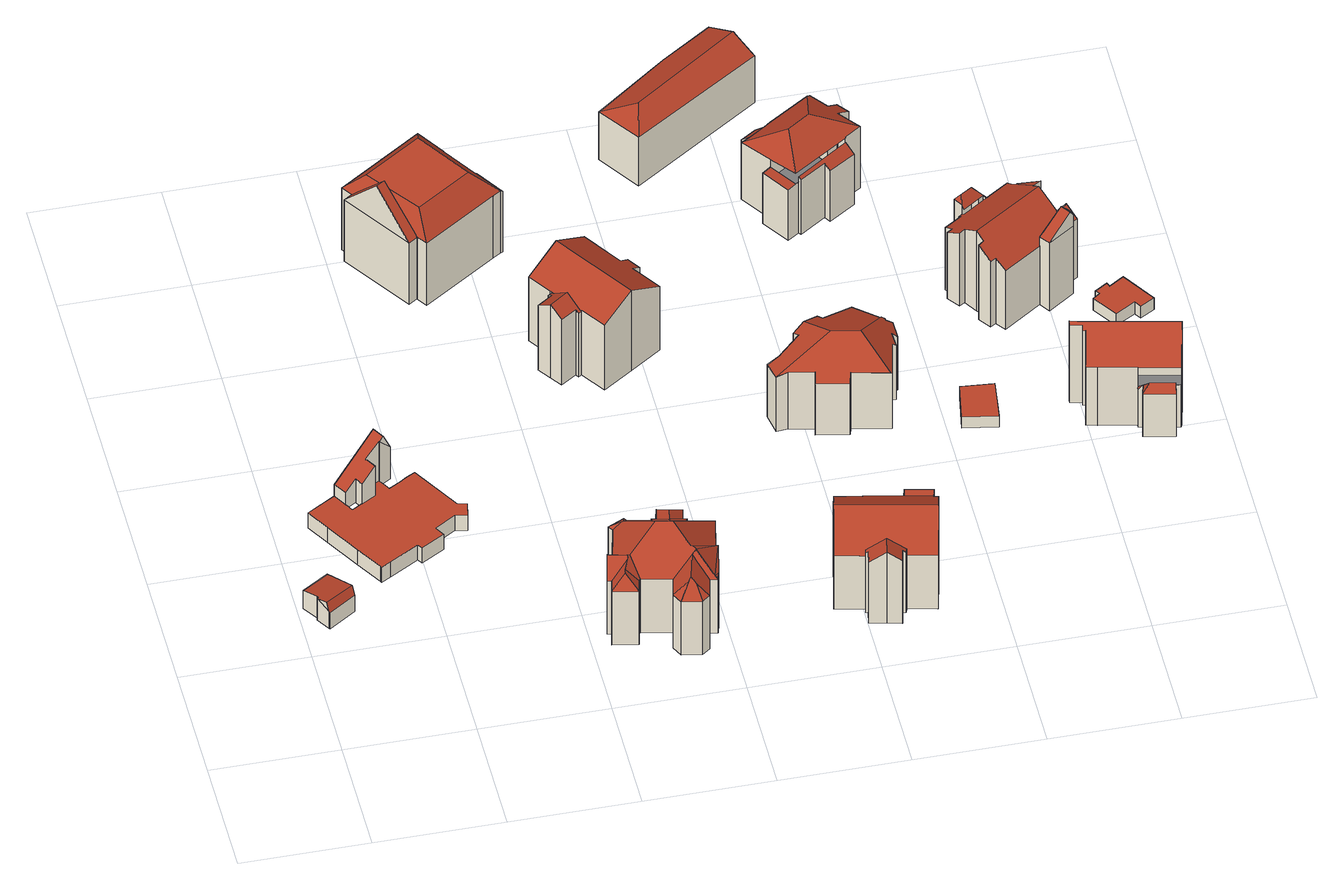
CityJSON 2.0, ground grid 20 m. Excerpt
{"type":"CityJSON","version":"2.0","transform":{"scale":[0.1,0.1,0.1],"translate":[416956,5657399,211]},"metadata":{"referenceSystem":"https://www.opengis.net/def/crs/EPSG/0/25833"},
"CityObjects":{
"building1":{"type":"Building","attributes":{"Dachtyp_tdc":"tdcFreeFormRoof","Gemeindeschluessel":14612000,"Dachneigung":13.13,"QualitaetDacherkennung":28,"Geometrietyp2DReferenz":"3000","measuredHeight":4.85,"function":"31001_9998","roofType":"5000"},"geometry":[{"type":"Solid","lod":"2","boundaries":[[[[0,1,2,3]],[[1,4,5,2]],[[4,6,7,5]],[[6,8,9,7]],[[8,10,11,9]],[[10,12,13,11]],[[12,14,15,13]],[[14,0,3,15]],[[10,8,16,17,12]],[[0,14,17,16,6,4,1]],[[14,12,17]],[[8,6,16]],[[3,2,5,7,9,11,13,15]]]],"semantics":{"surfaces":[{"type":"WallSurface"},{"type":"RoofSurface"},{"type":"GroundSurface"}],"values":[[0,0,0,0,0,0,0,0,1,1,0,0,2]]}}]},
"building2":{"type":"Building","attributes":{"Dachtyp_tdc":"tdcFreeFormRoof","Gemeindeschluessel":14612000,"Dachneigung":38.33,"QualitaetDacherkennung":6,"Geometrietyp2DReferenz":"3000","measuredHeight":9.28,"function":"31001_9998","roofType":"5000"},"geometry":[{"type":"Solid","lod":"2","boundaries":[[[[18,19,20]],[[21,22,23,24,25,26,27,28,29,30]],[[31,32,22,21]],[[32,33,23,22]],[[33,34,24,23]],[[34,35,25,24]],[[35,36,26,25]],[[36,37,27,26]],[[37,38,28,27]],[[38,19,29,28]],[[19,18,30,29]],[[18,31,21,30]],[[39,31,18,20]],[[34,33,32,39,20,19,38,37,36,35]],[[32,31,39]]]],"semantics":{"surfaces":[{"type":"WallSurface"},{"type":"GroundSurface"},{"type":"RoofSurface"}],"values":[[0,1,0,0,0,0,0,0,0,0,0,0,2,2,0]]}}]},
"building3":{"type":"Building","attributes":{"Dachtyp_tdc":"tdcPolyFlatRoof","Gemeindeschluessel":14612000,"Dachneigung":0,"QualitaetDacherkennung":0,"Geometrietyp2DReferenz":"3000","BezugspunktDach":"2000","measuredHeight":3,"function":"31001_9998"},"geometry":[{"type":"MultiSurface","lod":"2","boundaries":[[[40,41,42,43,44,45,46,47,48,49,50,51,52,53,54,55,56,57,58,59,60,61,62,63,64,65,66]],[[66,65,67,68]],[[65,64,69,67]],[[64,63,70,69]],[[63,62,71,70]],[[62,61,72,71]],[[61,60,73,72]],[[60,59,74,73]],[[59,58,75,74]],[[58,57,76,75]],[[57,56,77,76]],[[55,54,78,79]],[[54,53,80,78]],[[53,52,81,80]],[[52,51,82,81]],[[51,50,83,82]],[[50,49,84,83]],[[49,48,85,84]],[[48,47,86,85]],[[47,46,87,86]],[[46,45,88,87]],[[45,44,89,88]],[[44,43,90,89]],[[43,42,91,90]],[[42,41,92,91]],[[41,40,93,92]],[[40,66,68,93]],[[56,55,79,77]],[[68,67,69,70,71,72,73,74,75,76,77,79,78,80,81,82,83,84,85,86,87,88,89,90,91,92,93]]],"semantics":{"surfaces":[{"type":"RoofSurface"},{"type":"WallSurface"},{"type":"GroundSurface"}],"values":[0,1,1,1,1,1,1,1,1,1,1,1,1,1,1,1,1,1,1,1,1,1,1,1,1,1,1,1,2]}}]},
"building4":{"type":"Building","attributes":{"Dachtyp_tdc":"tdcFreeFormRoof","Gemeindeschluessel":14612000,"Dachneigung":42.41,"QualitaetDacherkennung":24,"Geometrietyp2DReferenz":"3000","measuredHeight":16.23,"function":"31001_9998","roofType":"5000"},"geometry":[{"type":"Solid","lod":"2","boundaries":[[[[94,95,96,97]],[[94,97,98]],[[99,95,94,98,100]],[[101,99,100,102]],[[103,104,101,102,105]],[[106,107,108,109,103,105,110]],[[106,110,111]],[[112,107,106,111,113]],[[112,113,114]],[[115,108,107,112,114,116]],[[117,118,119,115,116,120]],[[117,120,121]],[[122,118,117,121,123]],[[124,125,122,123,126]],[[124,126,127]],[[125,124,127,128]],[[119,118,122,125,128,129]],[[130,131,132,109,108,115,119,129,133]],[[134,135,136,137,130,133,138]],[[134,138,139]],[[140,141,142,143,144,145,146,147,148,149,150,151,152,153,154,155,156,157,158,159,160,161,162,163,164,165,166,167,168,169,170,171]],[[138,133,141,140]],[[133,129,142,141]],[[129,128,143,142]],[[128,127,144,143]],[[127,126,145,144]],[[126,123,146,145]],[[123,121,147,146]],[[121,120,148,147]],[[120,116,149,148]],[[116,114,150,149]],[[114,113,151,150]],[[113,111,152,151]],[[111,110,153,152]],[[110,105,154,153]],[[105,102,155,154]],[[102,100,156,155]],[[100,98,157,156]],[[98,97,158,157]],[[97,96,159,158]],[[96,172,160,159]],[[172,173,161,160]],[[173,174,162,161]],[[174,175,163,162]],[[175,176,164,163]],[[176,177,165,164]],[[177,178,166,165]],[[178,179,167,166]],[[179,180,168,167]],[[180,181,169,168]],[[181,182,170,169]],[[182,139,171,170]],[[139,138,140,171]],[[183,135,134,139,182]],[[183,182,181]],[[136,135,183,181,180]],[[184,137,136,180,179]],[[184,179,178]],[[177,184,178]],[[176,184,177]],[[176,130,184]],[[130,176,131]],[[184,130,137]],[[132,131,176,175]],[[103,109,132,175,174]],[[104,103,174,173]],[[99,101,104,173,172]],[[95,99,172,96]]]],"semantics":{"surfaces":[{"type":"RoofSurface"},{"type":"WallSurface"},{"type":"GroundSurface"}],"values":[[0,0,0,0,0,0,0,0,0,0,0,1,0,0,0,0,0,0,0,0,2,1,1,1,1,1,1,1,1,1,1,1,1,1,1,1,1,1,1,1,1,1,1,1,1,1,1,1,1,1,1,1,1,0,0,0,0,0,0,0,0,0,0,0,0,0,0,0]]}}]},
"building5":{"type":"Building","attributes":{"Gemeindeschluessel":14612000,"Geometrietyp2DReferenz":"3000","function":"31001_9998","roofType":"9999"},"children":["building5-1","building5-2"]},
"building5-1":{"type":"BuildingPart","attributes":{"Dachtyp_tdc":"tdcCutTentRoof","Dachneigung":1.37,"QualitaetDacherkennung":49,"Geometrietyp2DReferenz":"3000","measuredHeight":15.82,"roofType":"9999"},"parents":["building5"],"geometry":[{"type":"MultiSurface","lod":"2","boundaries":[[[185,186,187,188]],[[186,189,190,187]],[[189,191,192,190]],[[191,193,194,192]],[[193,195,196,194]],[[195,197,198,196]],[[197,199,200,201,198]],[[202,203,204]],[[202,205,206,203]],[[205,207,208,206]],[[207,209,210,208]],[[209,211,212,210]],[[211,185,188,212]],[[195,193,191,213,214]],[[205,202,215,216,199,197,195,214,217]],[[207,205,217,218]],[[191,189,186,185,211,209,207,218,213]],[[218,217,214,213]],[[188,187,190,192,194,196,198,201,203,206,208,210,212]]],"semantics":{"surfaces":[{"type":"WallSurface"},{"type":"RoofSurface"},{"type":"GroundSurface"}],"values":[0,0,0,0,0,0,0,0,0,0,0,0,0,1,1,1,1,1,2]}}]},
"building5-2":{"type":"BuildingPart","attributes":{"Dachtyp_tdc":"tdcGableRoof","Dachneigung":47.4,"QualitaetDacherkennung":16,"Geometrietyp2DReferenz":"3000","measuredHeight":19.27,"roofType":"3100"},"parents":["building5"],"geometry":[{"type":"MultiSurface","lod":"2","boundaries":[[[200,219,220,201]],[[219,221,222,220]],[[221,204,203,222]],[[221,219,223]],[[219,200,216,224,223]],[[204,221,223,224,215]],[[201,220,222,203]]],"semantics":{"surfaces":[{"type":"WallSurface"},{"type":"RoofSurface"},{"type":"GroundSurface"}],"values":[0,0,0,0,1,1,2]}}]},
"building6":{"type":"Building","attributes":{"Gemeindeschluessel":14612000,"Geometrietyp2DReferenz":"3000","function":"31001_9998","roofType":"9999"},"children":["building6-1","building6-2"]},
"building6-1":{"type":"BuildingPart","attributes":{"Dachtyp_tdc":"tdcGableRoof","Dachneigung":29.66,"QualitaetDacherkennung":80,"Geometrietyp2DReferenz":"3000","measuredHeight":16.05,"roofType":"3100"},"parents":["building6"],"geometry":[{"type":"MultiSurface","lod":"2","boundaries":[[[225,226,227,228,229]],[[226,230,231,227]],[[230,232,233,231]],[[232,234,235,233]],[[234,236,237,235]],[[236,238,239,237]],[[238,240,241,239]],[[240,242,243,241]],[[242,244,245,243]],[[244,246,247,245]],[[246,248,249,247]],[[248,250,251,249]],[[250,252,251]],[[246,244,242,240,238,236,234,232]],[[232,230,226,225,253,254,255,250,248,246]],[[256,228,227,231,233,235,237,239,241,243,245,247,249,251]]],"semantics":{"surfaces":[{"type":"WallSurface"},{"type":"RoofSurface"},{"type":"GroundSurface"}],"values":[0,0,0,0,0,0,0,0,0,0,0,0,0,1,1,2]}}]},
"building6-2":{"type":"BuildingPart","attributes":{"Dachtyp_tdc":"tdcGableRoof","Dachneigung":34.41,"QualitaetDacherkennung":48,"Geometrietyp2DReferenz":"3000","measuredHeight":14.57,"roofType":"3100"},"parents":["building6"],"geometry":[{"type":"MultiSurface","lod":"2","boundaries":[[[257,229,228,258]],[[229,259,227,228]],[[252,260,261,251]],[[260,262,263,261]],[[262,264,265,263]],[[264,266,267,265]],[[266,268,269,267]],[[268,270,271,269]],[[270,257,258,271]],[[266,264,262,260,252,255,272]],[[272,253,229,259,229,257,270,268,266]],[[258,228,227,228,256,251,261,263,265,267,269,271]]],"semantics":{"surfaces":[{"type":"WallSurface"},{"type":"RoofSurface"},{"type":"GroundSurface"}],"values":[0,0,0,0,0,0,0,0,0,1,1,2]}}]},
"building7":{"type":"Building","attributes":{"Gemeindeschluessel":14612000,"Geometrietyp2DReferenz":"3000","function":"31001_9998","roofType":"9999"},"children":["building7-1","building7-2","building7-3"]},
"building7-1":{"type":"BuildingPart","attributes":{"Dachtyp_tdc":"tdcPolyFlatRoof","Dachneigung":0,"QualitaetDacherkennung":19,"Geometrietyp2DReferenz":"3000","measuredHeight":10.29,"roofType":"1000"},"parents":["building7"],"geometry":[{"type":"MultiSurface","lod":"2","boundaries":[[[273,274,275,276]],[[274,277,278,275]],[[279,273,276,280]],[[279,281,277,274,273]],[[276,275,278,282,280]]],"semantics":{"surfaces":[{"type":"WallSurface"},{"type":"RoofSurface"},{"type":"GroundSurface"}],"values":[0,0,0,1,2]}}]},
"building7-2":{"type":"BuildingPart","attributes":{"Dachtyp_tdc":"tdcGableRoof","Dachneigung":36.98,"QualitaetDacherkennung":65,"Geometrietyp2DReferenz":"3000","measuredHeight":14.11,"roofType":"3100"},"parents":["building7"],"geometry":[{"type":"MultiSurface","lod":"2","boundaries":[[[283,284,285,286]],[[284,287,285]],[[288,289,290,291,292]],[[289,293,294,290]],[[293,295,296,294]],[[295,297,298,296]],[[297,299,300,298]],[[299,301,302,300]],[[301,283,286,302]],[[297,295,293,289,288,303]],[[303,284,283,301,299,297]],[[286,285,304,291,290,294,296,298,300,302]]],"semantics":{"surfaces":[{"type":"WallSurface"},{"type":"RoofSurface"},{"type":"GroundSurface"}],"values":[0,0,0,0,0,0,0,0,0,1,1,2]}}]},
"building7-3":{"type":"BuildingPart","attributes":{"Dachtyp_tdc":"tdcGableRoof","Dachneigung":33.81,"QualitaetDacherkennung":68,"Geometrietyp2DReferenz":"3000","measuredHeight":15.03,"roofType":"3100"},"parents":["building7"],"geometry":[{"type":"MultiSurface","lod":"2","boundaries":[[[291,304,285,305,306,307,308,309,310,311,312,280,282,278,313,314,315,316]],[[287,317,285]],[[317,318,305,285]],[[318,319,306,305]],[[319,320,307,306]],[[320,321,308,307]],[[321,322,309,308]],[[322,323,310,309]],[[323,324,311,310]],[[324,325,312,311]],[[325,326,279,280,312]],[[327,278,277]],[[327,328,313,278]],[[328,329,314,313]],[[329,330,315,314]],[[330,331,316,315]],[[331,292,291,316]],[[329,328,327,332,326,325,324,323,322,321,320]],[[320,319,318,317,287,333,292,331,330,329]]],"semantics":{"surfaces":[{"type":"GroundSurface"},{"type":"WallSurface"},{"type":"RoofSurface"}],"values":[0,1,1,1,1,1,1,1,1,1,1,1,1,1,1,1,1,2,2]}}]},
"building8":{"type":"Building","attributes":{"Dachtyp_tdc":"tdcFreeFormRoof","Gemeindeschluessel":14612000,"Dachneigung":40.72,"QualitaetDacherkennung":34,"Geometrietyp2DReferenz":"3000","measuredHeight":15.16,"function":"31001_9998","roofType":"5000"},"geometry":[{"type":"Solid","lod":"2","boundaries":[[[[334,335,336,337]],[[335,338,339,336]],[[338,340,341,339]],[[340,342,343,341]],[[342,344,345,343]],[[344,346,347,345]],[[346,348,349,347]],[[348,350,351,349]],[[350,352,353,351]],[[352,354,355,353]],[[354,356,357,355]],[[356,358,359,357]],[[358,360,361,359]],[[360,362,363,361]],[[362,364,365,363]],[[364,366,367,365]],[[366,368,369,367]],[[368,370,371,369]],[[370,372,373,371]],[[372,374,375,373]],[[374,376,377,375]],[[376,334,337,377]],[[378,335,334,376,374,372,379,380]],[[354,352,350,348,346,381,382,383,360,358,356]],[[380,379,370,368,366,364,362,383,382]],[[382,381,344,342,340,338,378,380]],[[346,344,381]],[[362,360,383]],[[372,370,379]],[[338,335,378]],[[337,336,339,341,343,345,347,349,351,353,355,357,359,361,363,365,367,369,371,373,375,377]]]],"semantics":{"surfaces":[{"type":"WallSurface"},{"type":"RoofSurface"},{"type":"GroundSurface"}],"values":[[0,0,0,0,0,0,0,0,0,0,0,0,0,0,0,0,0,0,0,0,0,0,1,1,1,1,0,0,0,0,2]]}}]},
"building9":{"type":"Building","attributes":{"Dachtyp_tdc":"tdcHipAndGableRoof","Gemeindeschluessel":14612000,"Dachneigung":25.6,"QualitaetDacherkennung":68,"Geometrietyp2DReferenz":"3000","measuredHeight":11.44,"function":"31001_9998","roofType":"5000"},"geometry":[{"type":"Solid","lod":"2","boundaries":[[[[384,385,386,387]],[[385,388,389,386]],[[388,390,391,389]],[[390,392,393,391]],[[392,394,395,393]],[[394,396,397,395]],[[396,384,387,397]],[[392,390,398]],[[390,388,385,384,398]],[[384,396,394,392,398]],[[387,386,389,391,393,395,397]]]],"semantics":{"surfaces":[{"type":"WallSurface"},{"type":"RoofSurface"},{"type":"GroundSurface"}],"values":[[0,0,0,0,0,0,0,1,1,1,2]]}}]},
"building10":{"type":"Building","attributes":{"Dachtyp_tdc":"tdcPolyFlatRoof","Gemeindeschluessel":14612000,"Dachneigung":44.68,"QualitaetDacherkennung":29,"Geometrietyp2DReferenz":"3000","measuredHeight":10.04,"function":"31001_9998","roofType":"2100"},"geometry":[{"type":"Solid","lod":"2","boundaries":[[[[399,400,401,402]],[[400,403,404,401]],[[403,405,406,404]],[[405,399,402,406]],[[405,403,400,399]],[[402,401,404,406]]]],"semantics":{"surfaces":[{"type":"WallSurface"},{"type":"RoofSurface"},{"type":"GroundSurface"}],"values":[[0,0,0,0,1,2]]}}]},
"building11":{"type":"Building","attributes":{"Dachtyp_tdc":"tdcPolyFlatRoof","Gemeindeschluessel":14612000,"Dachneigung":0,"QualitaetDacherkennung":71,"Geometrietyp2DReferenz":"3000","measuredHeight":2.25,"function":"31001_9998","roofType":"1000"},"geometry":[{"type":"Solid","lod":"2","boundaries":[[[[407,408,409,410]],[[408,411,412,409]],[[411,413,414,412]],[[413,407,410,414]],[[413,411,408,407]],[[410,409,412,414]]]],"semantics":{"surfaces":[{"type":"WallSurface"},{"type":"RoofSurface"},{"type":"GroundSurface"}],"values":[[0,0,0,0,1,2]]}}]},
"building12":{"type":"Building","attributes":{"Gemeindeschluessel":14612000,"Geometrietyp2DReferenz":"3000","function":"31001_9998","roofType":"9999"},"children":["building12-1","building12-2","building12-3"]},
"building12-1":{"type":"BuildingPart","attributes":{"Dachtyp_tdc":"tdcPolyFlatRoof","Dachneigung":37.82,"QualitaetDacherkennung":33,"Geometrietyp2DReferenz":"3000","measuredHeight":11.28,"roofType":"2100"},"parents":["building12"],"geometry":[{"type":"MultiSurface","lod":"2","boundaries":[[[415,416,417,418]],[[416,419,420,417]],[[419,421,422,420]],[[421,423,424,422]],[[423,425,426,424]],[[423,421,419,416,415,425]],[[418,417,420,422,424,426]]],"semantics":{"surfaces":[{"type":"WallSurface"},{"type":"RoofSurface"},{"type":"GroundSurface"}],"values":[0,0,0,0,0,1,2]}}]},
"building12-2":{"type":"BuildingPart","attributes":{"Dachtyp_tdc":"tdcPolyFlatRoof","Dachneigung":5.36,"QualitaetDacherkennung":35,"Geometrietyp2DReferenz":"3000","measuredHeight":10.18,"roofType":"2100"},"parents":["building12"],"geometry":[{"type":"MultiSurface","lod":"2","boundaries":[[[427,428,429,426]],[[428,430,431,429]],[[430,432,433,431]],[[430,428,427,434,432]],[[433,435,426,429,431]]],"semantics":{"surfaces":[{"type":"WallSurface"},{"type":"RoofSurface"},{"type":"GroundSurface"}],"values":[0,0,0,1,2]}}]},
"building12-3":{"type":"BuildingPart","attributes":{"Dachtyp_tdc":"tdcHipRoof","Dachneigung":20.54,"QualitaetDacherkennung":43,"Geometrietyp2DReferenz":"3000","measuredHeight":14.29,"roofType":"3200"},"parents":["building12"],"geometry":[{"type":"MultiSurface","lod":"2","boundaries":[[[436,437,438,433,432]],[[437,403,439,438]],[[403,400,440,439]],[[400,441,442,440]],[[441,443,444,442]],[[443,445,446,444]],[[445,447,448,446]],[[447,449,450,448]],[[449,451,452,450]],[[451,453,454,452]],[[453,455,456,454]],[[455,457,458,456]],[[457,459,460,458]],[[459,461,415,418,460]],[[457,455,453,451,449,447,445,443,462]],[[437,436,463,464]],[[443,441,400,403,437,464,462]],[[463,461,459,457,462,464]],[[435,433,438,439,440,442,444,446,448,450,452,454,456,458,460,418,426]]],"semantics":{"surfaces":[{"type":"WallSurface"},{"type":"RoofSurface"},{"type":"GroundSurface"}],"values":[0,0,0,0,0,0,0,0,0,0,0,0,0,0,1,1,1,1,2]}}]},
"building13":{"type":"Building","attributes":{"Gemeindeschluessel":14612000,"Geometrietyp2DReferenz":"3000","function":"31001_9998","roofType":"9999"},"children":["building13-1","building13-2","building13-3","building13-4"]},
"building13-1":{"type":"BuildingPart","attributes":{"Dachtyp_tdc":"tdcPolyFlatRoof","Dachneigung":37.56,"QualitaetDacherkennung":62,"Geometrietyp2DReferenz":"3000","measuredHeight":15.23,"roofType":"2100"},"parents":["building13"],"geometry":[{"type":"MultiSurface","lod":"2","boundaries":[[[465,466,467,468]],[[466,469,470,467]],[[469,471,472,470]],[[469,466,465,471]],[[472,468,467,470]]],"semantics":{"surfaces":[{"type":"WallSurface"},{"type":"RoofSurface"},{"type":"GroundSurface"}],"values":[0,0,0,1,2]}}]},
"building13-2":{"type":"BuildingPart","attributes":{"Dachtyp_tdc":"tdcGableRoof","Dachneigung":37.3,"QualitaetDacherkennung":42,"Geometrietyp2DReferenz":"3000","measuredHeight":15.98,"roofType":"3100"},"parents":["building13"],"geometry":[{"type":"MultiSurface","lod":"2","boundaries":[[[473,474,475,476]],[[474,477,478,475]],[[477,479,480,478]],[[479,481,482,480]],[[483,484,485,486]],[[487,488,489,490]],[[488,491,492,489]],[[491,493,494,492]],[[493,495,496,494]],[[495,497,498,496]],[[497,499,500,498]],[[499,501,502,500]],[[501,503,504,502]],[[503,505,506,504]],[[505,507,508,506]],[[507,509,510,508]],[[484,511,512,485]],[[511,487,490,512]],[[513,473,476,514]],[[515,516,517,518,519,520,521,509,507,505,503,501,499,497,495,493]],[[493,491,488,487,511,484,483,481,479,477,474,473,513,522,515]],[[476,475,478,480,482,486,485,512,490,489,492,494,496,498,500,502,504,506,508,510,523,524,525,526,468,472,527,528,514]],[[519,518,526,525]],[[518,517,465,468,526]],[[516,472,471]],[[516,515,527,472]],[[515,522,528,527]],[[522,513,514,528]]],"semantics":{"surfaces":[{"type":"WallSurface"},{"type":"RoofSurface"},{"type":"GroundSurface"}],"values":[0,0,0,0,0,0,0,0,0,0,0,0,0,0,0,0,0,0,0,1,1,2,0,0,0,0,0,0]}}]},
"building13-3":{"type":"BuildingPart","attributes":{"Dachtyp_tdc":"tdcFreeFormRoof","Dachneigung":35.52,"QualitaetDacherkennung":27,"Geometrietyp2DReferenz":"3000","measuredHeight":16.64,"roofType":"5000"},"parents":["building13"],"geometry":[{"type":"MultiSurface","lod":"2","boundaries":[[[529,530,531,482,481]],[[530,532,533,531]],[[534,535,536,537,538]],[[536,539,540,537]],[[532,538,537,540]],[[530,534,538,532]],[[529,535,534,530]],[[539,536,535,529]],[[533,541,486,482,531]],[[532,540,541,533]],[[540,539,483,486,541]]],"semantics":{"surfaces":[{"type":"WallSurface"},{"type":"RoofSurface"},{"type":"GroundSurface"}],"values":[0,0,1,1,0,0,0,0,2,0,0]}}]},
"building13-4":{"type":"BuildingPart","attributes":{"Dachtyp_tdc":"tdcFreeFormRoof","Dachneigung":53.42,"QualitaetDacherkennung":20,"Geometrietyp2DReferenz":"3000","measuredHeight":14.96,"roofType":"5000"},"parents":["building13"],"geometry":[{"type":"MultiSurface","lod":"2","boundaries":[[[542,543,544,545,546,525,546,524,523,510]],[[547,548,542,510]],[[548,549,543,542]],[[549,550,544,543]],[[550,551,545,544]],[[551,552,553,546,545]],[[547,510,509]],[[554,519,552,551,550,549,555]],[[549,548,556,555]],[[548,547,556]],[[547,557,554,555,556]]],"semantics":{"surfaces":[{"type":"GroundSurface"},{"type":"WallSurface"},{"type":"RoofSurface"}],"values":[0,1,1,1,1,1,1,2,2,2,2]}}]},
"building14":{"type":"Building","attributes":{"Gemeindeschluessel":14612000,"Geometrietyp2DReferenz":"3000","function":"31001_9998","roofType":"9999"},"children":["building14-1","building14-2"]},
"building14-1":{"type":"BuildingPart","attributes":{"Dachtyp_tdc":"tdcFreeFormRoof","Dachneigung":54.15,"QualitaetDacherkennung":20,"Geometrietyp2DReferenz":"3000","measuredHeight":9.76,"roofType":"5000"},"parents":["building14"],"geometry":[{"type":"MultiSurface","lod":"2","boundaries":[[[558,559,560,561]],[[559,562,563,560]],[[562,564,565,563]],[[564,566,567,565]],[[566,568,569,567]],[[568,570,571,569]],[[572,573,574,575]],[[573,558,561,574]],[[566,564,576]],[[577,570,568,566]],[[564,562,559,576]],[[559,558,573,572,577,566,576]],[[561,560,563,565,567,569,571,578,575,574]]],"semantics":{"surfaces":[{"type":"WallSurface"},{"type":"RoofSurface"},{"type":"GroundSurface"}],"values":[0,0,0,0,0,0,0,0,1,1,1,1,2]}}]},
"building14-2":{"type":"BuildingPart","attributes":{"Dachtyp_tdc":"tdcGableRoof","Dachneigung":44.55,"QualitaetDacherkennung":60,"Geometrietyp2DReferenz":"3000","measuredHeight":15.77,"roofType":"3100"},"parents":["building14"],"geometry":[{"type":"MultiSurface","lod":"2","boundaries":[[[579,580,572,575,581]],[[582,583,584,571,570]],[[579,585,586,587,588,589]],[[589,590,591,592,593,594,583,582,580,579]],[[584,595,596,597,598,599,600,601,602,603,604,581,575,578,571]],[[583,594,595,584]],[[594,593,596,595]],[[593,592,597,596]],[[592,591,598,597]],[[591,590,599,598]],[[590,589,600,599]],[[589,588,601,600]],[[588,587,602,601]],[[587,586,603,602]],[[586,585,604,603]],[[585,579,581,604]]],"semantics":{"surfaces":[{"type":"WallSurface"},{"type":"RoofSurface"},{"type":"GroundSurface"}],"values":[0,0,1,1,2,0,0,0,0,0,0,0,0,0,0,0]}}]},
"building15":{"type":"Building","attributes":{"Dachtyp_tdc":"tdcPolyFlatRoof","Gemeindeschluessel":14612000,"Dachneigung":0,"QualitaetDacherkennung":70,"Geometrietyp2DReferenz":"3000","measuredHeight":2.4,"function":"31001_9998","roofType":"1000"},"geometry":[{"type":"Solid","lod":"2","boundaries":[[[[605,606,607,608]],[[606,609,610,607]],[[609,611,612,610]],[[611,613,614,612]],[[613,615,616,614]],[[615,617,618,616]],[[617,619,620,618]],[[619,621,622,620]],[[621,623,624,622]],[[623,605,608,624]],[[623,621,619,617,615,613,611,609,606,605]],[[608,607,610,612,614,616,618,620,622,624]]]],"semantics":{"surfaces":[{"type":"WallSurface"},{"type":"RoofSurface"},{"type":"GroundSurface"}],"values":[[0,0,0,0,0,0,0,0,0,0,1,2]]}}]}
},
"vertices":[
[20,249,72],[19,251,72],[19,251,29],[20,249,29],[3,275,65],[3,275,29],[45,301,65],[45,301,29],[75,253,61],[75,253,29],[32,225,61],[32,225,29],[31,226,62],[31,226,29],[18,247,72],[18,247,29],[72,258,77],[28,231,77],
[176,538,86],[98,492,56],[164,531,117],[187,519,24],[169,508,24],[168,510,24],[146,498,24],[156,481,24],[134,468,24],[127,481,24],[110,471,24],[98,492,24],[176,538,24],[187,519,87],[169,508,111],[168,510,111],[146,498,91],[156,481,91],[134,468,71],[127,481,71],[110,471,56],[175,512,117],
[131,333,33],[132,331,33],[147,339,33],[193,366,33],[198,358,33],[235,379,33],[226,394,33],[259,414,33],[277,410,33],[282,434,33],[268,437,33],[222,515,33],[209,508,33],[198,501,33],[179,490,33],[177,494,33],[169,508,33],[168,510,33],[146,498,33],[156,481,33],[134,468,33],[117,458,33],[110,471,33],[98,492,33],[53,466,33],[74,430,33],[106,375,33],[74,430,3],[106,375,3],[53,466,3],[98,492,3],[110,471,3],[117,458,3],[134,468,3],[156,481,3],[146,498,3],[168,510,3],[169,508,3],[179,490,3],[177,494,3],[198,501,3],[209,508,3],[222,515,3],[268,437,3],[282,434,3],[277,410,3],[259,414,3],[226,394,3],[235,379,3],[198,358,3],[193,366,3],[147,339,3],[132,331,3],[131,333,3],
[529,199,188],[525,180,188],[548,194,170],[552,213,170],[515,222,170],[527,176,191],[510,203,170],[523,173,194],[503,204,170],[538,146,212],[523,170,194],[503,201,170],[461,199,181],[461,192,186],[495,139,227],[520,134,227],[468,209,170],[465,214,170],[457,196,181],[439,201,170],[444,194,170],[452,113,194],[432,143,170],[419,118,195],[447,111,196],[451,113,194],[425,145,170],[413,91,170],[448,108,193],[419,90,170],[437,81,189],[439,90,189],[414,68,170],[453,60,170],[458,81,170],[460,84,170],[546,98,200],[543,102,203],[539,103,203],[507,74,170],[523,44,190],[528,48,194],[539,93,195],[546,97,200],[500,42,170],[508,25,170],[500,42,64],[507,74,64],[460,84,64],[458,81,64],[453,60,64],[414,68,64],[419,90,64],[413,91,64],[425,145,64],[432,143,64],[444,194,64],[439,201,64],[465,214,64],[468,209,64],[503,201,64],[503,204,64],[510,203,64],[515,222,64],[552,213,64],[548,194,64],[554,193,64],[553,190,64],[593,180,64],[582,130,64],[586,129,64],[574,72,64],[571,62,64],[570,58,64],[558,61,64],[551,28,64],[538,19,64],[508,25,64],[554,193,170],[553,190,170],[593,180,170],[582,130,170],[586,129,170],[574,72,170],[571,62,170],[570,58,170],[558,61,170],[551,28,170],[538,19,170],[533,40,188],[567,63,174],
[410,955,183],[412,956,181],[412,956,60],[410,955,60],[441,912,180],[441,912,60],[438,910,184],[438,910,60],[425,902,184],[425,902,60],[309,826,184],[309,826,60],[299,842,184],[299,842,60],[298,842,184],[298,842,182],[298,842,60],[225,951,183],[225,951,60],[225,951,182],[215,967,183],[215,967,60],[347,1055,183],[347,1055,60],[376,1011,182],[376,1011,60],[375,1010,183],[375,1010,60],[392,922,219],[307,866,219],[226,951,183],[298,843,184],[248,952,216],[338,1012,216],
[285,833,182],[285,833,60],[213,943,182],[213,943,60],[249,888,253],[262,896,253],
[462,685,187],[461,685,187],[461,685,60],[462,685,60],[462,685,183],[437,722,187],[437,722,60],[485,754,220],[485,754,60],[534,787,187],[534,787,60],[574,726,187],[574,726,60],[587,735,179],[587,735,60],[600,714,179],[600,714,60],[588,706,187],[588,706,60],[618,661,187],[618,661,60],[569,628,220],[569,628,60],[522,597,188],[522,597,60],[496,635,188],[496,635,60],[496,635,186],[465,680,187],[480,658,187],[494,637,188],[480,658,60],
[457,682,183],[457,682,60],[461,685,183],[491,632,186],[491,632,60],[488,636,190],[488,636,60],[463,620,190],[463,620,60],[451,638,206],[451,638,60],[437,659,188],[437,659,60],[461,676,188],[461,676,60],[480,658,206],
[872,175,180],[914,166,180],[914,166,77],[872,175,77],[909,146,180],[909,146,77],[868,160,180],[868,160,77],[867,155,180],[867,155,77],
[785,41,195],[786,48,195],[786,48,77],[785,41,77],[786,48,184],[844,35,197],[842,28,197],[842,28,77],[844,35,77],[844,35,184],[837,29,201],[837,29,77],[832,7,201],[832,7,77],[810,12,218],[810,12,77],[784,18,198],[784,18,77],[788,40,198],[788,40,77],[816,41,218],[816,41,77],
[741,58,77],[753,111,77],[754,116,77],[757,131,77],[764,160,77],[768,178,77],[809,169,77],[810,173,77],[916,144,77],[902,83,77],[889,25,77],[844,36,77],[786,48,183],[741,58,183],[753,111,224],[754,116,228],[757,131,217],[764,160,198],[768,178,185],[809,169,186],[810,173,182],[868,160,182],[909,146,186],[916,144,186],[902,83,228],[889,25,184],[844,36,184],[867,155,186],[816,41,184],
[786,492,212],[780,501,208],[780,501,83],[786,492,83],[822,529,208],[822,529,83],[828,520,211],[828,520,83],[878,552,193],[878,552,83],[909,503,211],[909,503,83],[916,504,207],[916,504,83],[917,502,206],[917,502,83],[928,504,197],[928,504,83],[930,481,189],[930,481,83],[921,480,198],[921,480,83],[924,462,190],[924,462,83],[918,462,195],[918,462,83],[905,403,193],[905,403,83],[846,416,195],[846,416,83],[843,404,185],[843,404,83],[793,414,185],[793,414,83],[796,427,196],[796,427,83],[758,435,196],[758,435,83],[740,434,191],[740,434,83],[734,467,187],[734,467,83],[753,472,196],[753,472,83],[798,513,217],[741,434,192],[828,466,235],[911,504,211],[871,458,235],[903,403,195],
[837,1155,192],[843,1146,187],[843,1146,78],[837,1155,78],[861,1120,171],[861,1120,78],[659,986,174],[659,986,78],[615,1053,172],[615,1053,78],[731,1145,167],[731,1145,78],[810,1196,169],[810,1196,78],[670,1039,192],
[827,966,173],[837,951,191],[837,951,91],[827,966,91],[813,935,191],[813,935,91],[803,950,173],[803,950,91],
[1065,439,107],[1056,371,107],[1056,371,85],[1065,439,85],[1003,381,107],[1003,381,85],[1014,444,107],[1014,444,85],
[945,893,192],[955,879,179],[955,879,79],[945,893,79],[913,852,179],[913,852,79],[907,861,187],[907,861,79],[866,834,188],[866,834,79],[863,838,191],[863,838,79],
[863,838,181],[845,826,179],[845,826,79],[817,869,179],[817,869,79],[830,877,181],[830,877,79],[858,835,181],[858,835,79],
[830,877,196],[798,926,191],[798,926,79],[813,935,79],[837,951,79],[848,959,191],[848,959,79],[912,1000,192],[912,1000,79],[916,1003,189],[916,1003,79],[936,972,193],[936,972,79],[952,982,183],[952,982,79],[965,962,185],[965,962,79],[949,952,195],[949,952,79],[946,949,197],[946,949,79],[971,911,201],[971,911,79],[945,894,201],[945,894,79],[945,893,201],[899,932,222],[858,835,201],[863,908,222],
[1154,733,204],[1166,742,204],[1166,742,88],[1154,733,88],[1192,703,240],[1192,703,88],[1179,695,240],[1179,695,88],
[1220,666,221],[1222,668,221],[1222,668,88],[1220,666,88],[1234,650,204],[1234,650,88],[1217,639,204],[1217,639,88],[1217,638,204],[1217,638,88],[1169,606,204],[1109,566,204],[1109,566,88],[1169,606,88],[1089,575,218],[1076,595,236],[1076,595,88],[1089,575,88],[1085,602,236],[1085,602,88],[1077,613,247],[1077,613,88],[1064,634,233],[1064,634,88],[1055,628,233],[1055,628,88],[1041,648,219],[1041,648,88],[1050,654,219],[1050,654,88],[1042,667,211],[1042,667,88],[1069,685,211],[1069,685,88],[1067,688,208],[1067,688,88],[1072,692,208],[1072,692,88],[1098,581,218],[1098,581,88],[1205,656,221],[1205,656,88],[1185,685,247],[1179,695,241],[1154,733,214],[1150,739,211],[1114,715,211],[1108,711,211],[1075,688,211],[1193,674,237],[1075,688,88],[1108,711,88],[1114,715,88],[1150,739,88],[1185,685,88],[1193,674,88],
[1217,638,223],[1223,629,223],[1223,629,88],[1221,618,223],[1221,618,88],[1223,629,238],[1217,638,238],[1206,630,254],[1216,614,254],[1221,618,246],[1169,606,223],[1180,590,223],[1180,590,88],
[1064,705,88],[1094,725,88],[1102,712,88],[1109,717,88],[1112,713,88],[1072,692,227],[1064,705,227],[1094,725,227],[1102,712,227],[1109,717,216],[1112,713,216],[1112,713,211],[1108,711,221],[1092,714,237],[1074,703,237],[1075,688,221],
[1304,309,175],[1302,299,189],[1302,299,91],[1304,309,91],[1300,289,175],[1300,289,91],[1253,300,175],[1253,300,91],[1258,319,175],[1258,319,91],[1251,321,165],[1251,321,91],[1251,325,165],[1251,325,91],[1313,311,170],[1312,307,176],[1312,307,91],[1313,311,91],[1265,307,189],[1254,324,169],[1254,324,91],
[1325,361,249],[1313,311,206],[1325,361,91],[1251,325,206],[1195,337,206],[1195,337,91],[1337,413,196],[1197,445,196],[1190,413,228],[1171,418,228],[1166,397,249],[1166,393,245],[1184,389,245],[1183,383,240],[1187,382,240],[1178,342,206],[1178,342,91],[1187,382,91],[1183,383,91],[1184,389,91],[1166,393,91],[1166,397,91],[1171,418,91],[1190,413,91],[1197,445,91],[1337,413,91],
[1240,570,119],[1251,578,119],[1251,578,96],[1240,570,96],[1246,584,119],[1246,584,96],[1266,597,119],[1266,597,96],[1269,590,119],[1269,590,96],[1292,605,119],[1292,605,96],[1326,552,119],[1326,552,96],[1303,538,119],[1303,538,96],[1297,549,119],[1297,549,96],[1265,531,119],[1265,531,96]
]}
